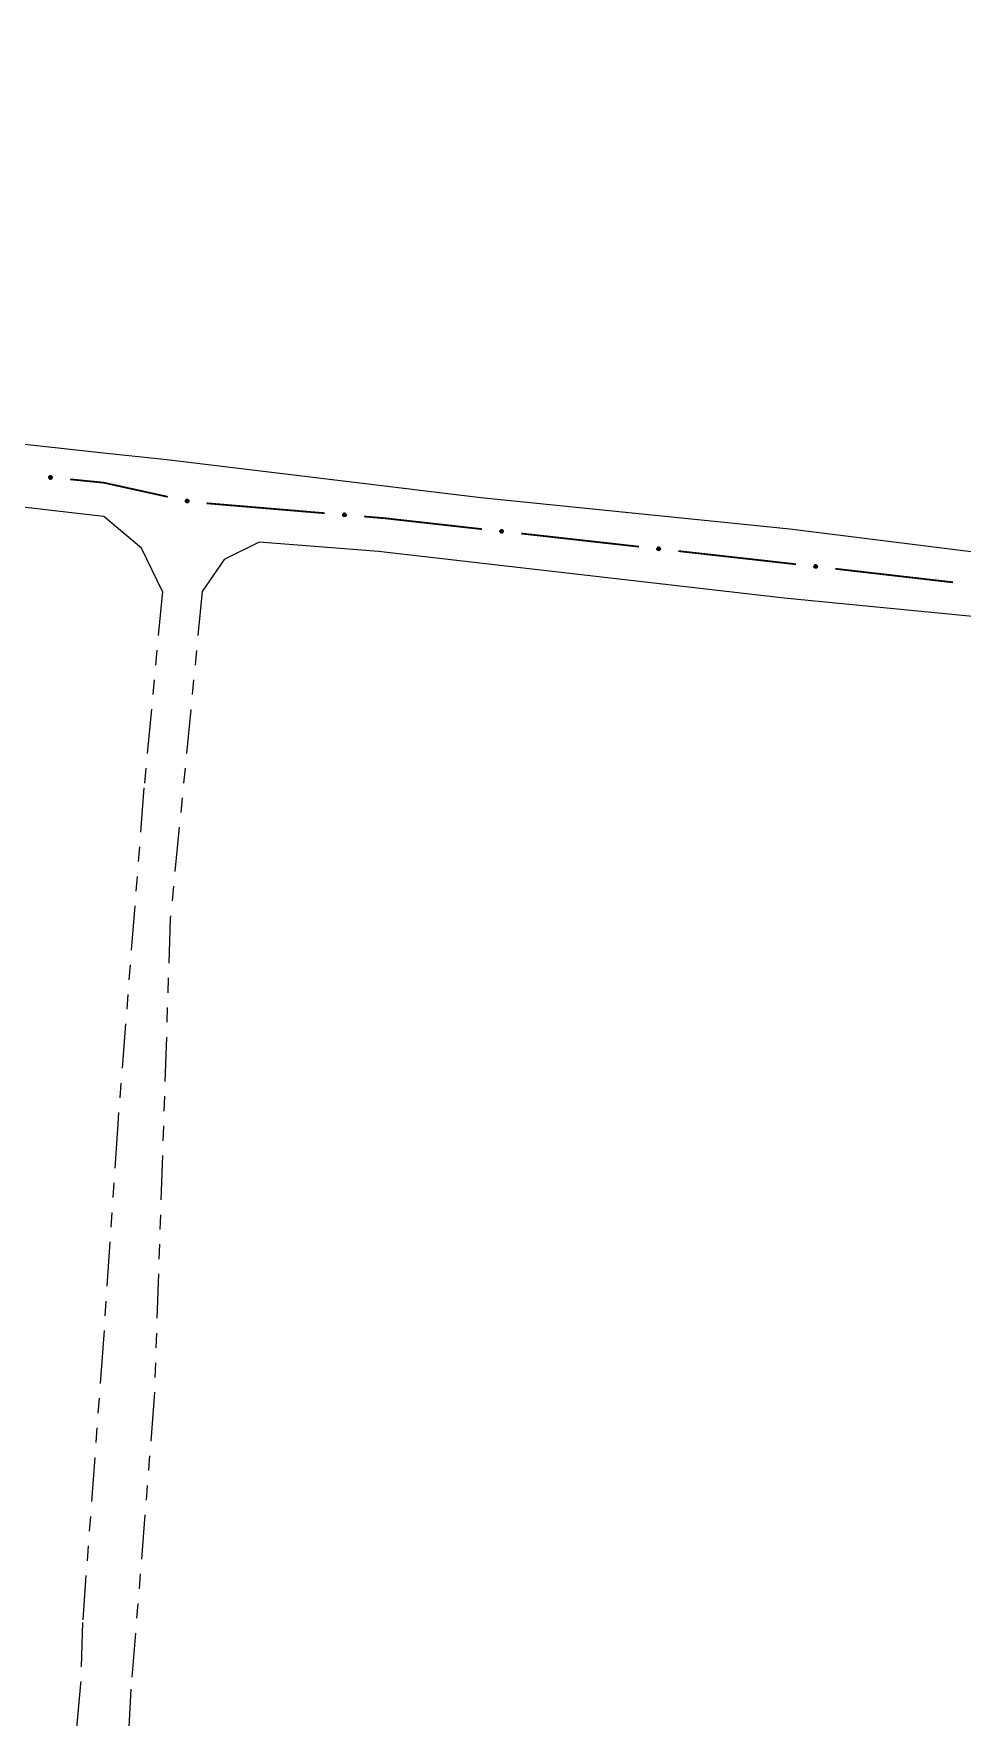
# Model space of a CAD drawing. Extents: x 211453 to 215163, y 4877397 to 4881305.
# Drawn here: x 212746 to 212840, y 4878663.6 to 4878834.1 of the extents above; entities that cross this region are included whole.
import ezdxf

# ---------------------------------------------------------------- set-up
doc = ezdxf.new("R2010")
doc.units = 0
doc.header["$LTSCALE"] = 1.5
doc.header["$MEASUREMENT"] = 0
doc.linetypes.add('TRACO_25', pattern=[8, 3, -1, 1, -1, 1, -1])
for name, color, linetype in [('SV-EIXO-ROD-ESTR', 7, 'CONTINUOUS'), ('SV-EST-MUNIC-PAV', 20, 'CONTINUOUS'), ('SV-RUA-NAO-PAV', 7, 'CONTINUOUS')]:
    doc.layers.add(name, color=color, linetype=linetype)

msp = doc.modelspace()

# ---------------------------------------------------------------- linework, layer by layer
at = {"layer": 'SV-EIXO-ROD-ESTR'}
for points in [[(212747.534623, 4878789.318111), (212747.572024, 4878789.349626), (212747.610612, 4878789.369064), (212747.647463, 4878789.376012), (212747.681629, 4878789.373661), (212747.716311, 4878789.367319), (212747.749866, 4878789.353211), (212747.783641, 4878789.329303), (212747.815519, 4878789.292006), (212747.832833, 4878789.251167), (212747.841578, 4878789.215403), (212747.841178, 4878789.179636), (212747.834452, 4878789.146048), (212747.818645, 4878789.111677), (212747.794082, 4878789.077686), (212747.755803, 4878789.046539), (212747.717841, 4878789.027743), (212747.68202, 4878789.021958), (212747.646065, 4878789.022588), (212747.610736, 4878789.029486), (212747.577876, 4878789.043525), (212747.543697, 4878789.068318), (212747.513456, 4878789.106507), (212747.494277, 4878789.144155), (212747.48799, 4878789.179885), (212747.489407, 4878789.215269), (212747.495345, 4878789.250132), (212747.508123, 4878789.284454), (212747.534623, 4878789.318111)], [(212761.615771, 4878786.656449), (212761.574935, 4878786.629533), (212761.534335, 4878786.614751), (212761.496923, 4878786.612167), (212761.463269, 4878786.618505), (212761.429569, 4878786.628867), (212761.397897, 4878786.64681), (212761.367156, 4878786.674511), (212761.339868, 4878786.715285), (212761.327458, 4878786.757871), (212761.322963, 4878786.794413), (212761.327551, 4878786.829887), (212761.338165, 4878786.862456), (212761.357891, 4878786.894739), (212761.386268, 4878786.925618), (212761.427932, 4878786.952065), (212761.467835, 4878786.966284), (212761.504087, 4878786.967832), (212761.53972, 4878786.962994), (212761.573998, 4878786.952003), (212761.604986, 4878786.934211), (212761.636025, 4878786.905584), (212761.661583, 4878786.864116), (212761.67622, 4878786.82448), (212761.678277, 4878786.788259), (212761.672724, 4878786.753285), (212761.662742, 4878786.719358), (212761.646031, 4878786.68677), (212761.615771, 4878786.656449)], [(212777.568218, 4878785.276031), (212777.531311, 4878785.243939), (212777.493029, 4878785.223904), (212777.45629, 4878785.216384), (212777.422092, 4878785.218204), (212777.387316, 4878785.224007), (212777.353545, 4878785.237592), (212777.319403, 4878785.260974), (212777.28695, 4878785.29777), (212777.269004, 4878785.338336), (212777.259705, 4878785.373959), (212777.259549, 4878785.409728), (212777.265752, 4878785.443417), (212777.281024, 4878785.47803), (212777.305057, 4878785.512398), (212777.342847, 4878785.544135), (212777.380513, 4878785.563519), (212777.416239, 4878785.56986), (212777.452199, 4878785.569788), (212777.487632, 4878785.563439), (212777.520705, 4878785.549912), (212777.555265, 4878785.525652), (212777.586096, 4878785.487938), (212777.605858, 4878785.450592), (212777.612698, 4878785.414964), (212777.611831, 4878785.379563), (212777.606435, 4878785.344612), (212777.594192, 4878785.310096), (212777.568218, 4878785.276031)], [(212793.476513, 4878783.604716), (212793.438736, 4878783.573653), (212793.399917, 4878783.554681), (212793.362985, 4878783.548176), (212793.32885, 4878783.550937), (212793.294247, 4878783.557695), (212793.260863, 4878783.572206), (212793.227378, 4878783.596519), (212793.195952, 4878783.634196), (212793.17913, 4878783.67524), (212793.170815, 4878783.711106), (212793.171645, 4878783.746866), (212793.178774, 4878783.780371), (212793.194993, 4878783.81455), (212793.219963, 4878783.848243), (212793.258614, 4878783.878927), (212793.296799, 4878783.897266), (212793.332686, 4878783.90262), (212793.368631, 4878783.901558), (212793.403875, 4878783.894235), (212793.436564, 4878783.879802), (212793.470442, 4878783.8546), (212793.500222, 4878783.816051), (212793.518948, 4878783.778174), (212793.524804, 4878783.742372), (212793.522962, 4878783.707007), (212793.516605, 4878783.672218), (212793.503416, 4878783.638053), (212793.476513, 4878783.604716)], [(212809.377358, 4878781.826193), (212809.339581, 4878781.795129), (212809.300761, 4878781.776157), (212809.263829, 4878781.769652), (212809.229695, 4878781.772413), (212809.195092, 4878781.779172), (212809.161708, 4878781.793682), (212809.128223, 4878781.817995), (212809.096796, 4878781.855672), (212809.079974, 4878781.896716), (212809.071659, 4878781.932583), (212809.07249, 4878781.968342), (212809.079618, 4878782.001847), (212809.095838, 4878782.036026), (212809.120808, 4878782.069719), (212809.159458, 4878782.100403), (212809.197643, 4878782.118742), (212809.233531, 4878782.124096), (212809.269476, 4878782.123034), (212809.30472, 4878782.115711), (212809.337408, 4878782.101278), (212809.371287, 4878782.076076), (212809.401066, 4878782.037527), (212809.419792, 4878781.999651), (212809.425649, 4878781.963848), (212809.423806, 4878781.928484), (212809.41745, 4878781.893695), (212809.40426, 4878781.859529), (212809.377358, 4878781.826193)], [(212825.276856, 4878780.038943), (212825.238979, 4878780.008002), (212825.200099, 4878779.989154), (212825.163146, 4878779.982768), (212825.129021, 4878779.985639), (212825.094439, 4878779.992509), (212825.061102, 4878780.007127), (212825.027696, 4878780.031547), (212824.99639, 4878780.069325), (212824.9797, 4878780.110423), (212824.971501, 4878780.146316), (212824.972446, 4878780.182072), (212824.979682, 4878780.215554), (212824.996012, 4878780.249681), (212825.02109, 4878780.283294), (212825.059839, 4878780.313853), (212825.098083, 4878780.332069), (212825.133987, 4878780.337308), (212825.169929, 4878780.33613), (212825.205149, 4878780.328694), (212825.237791, 4878780.314156), (212825.271588, 4878780.288845), (212825.301244, 4878780.2502), (212825.319848, 4878780.212264), (212825.325589, 4878780.176442), (212825.323633, 4878780.141084), (212825.317164, 4878780.106316), (212825.303865, 4878780.072193), (212825.276856, 4878780.038943)]]:
    msp.add_lwpolyline(points, close=True, dxfattribs=at)
for points in [[(212747.48799, 4878789.179885), (212747.841178, 4878789.179636)], [(212747.489407, 4878789.215269), (212747.841578, 4878789.215403)], [(212747.491241, 4878789.19689), (212747.839369, 4878789.195094)], [(212747.494277, 4878789.144155), (212747.834452, 4878789.146048)], [(212747.494511, 4878789.16091), (212747.834762, 4878789.162643)], [(212747.495345, 4878789.250132), (212747.832833, 4878789.251167)], [(212747.496254, 4878789.233415), (212747.832432, 4878789.235553)], [(212747.505927, 4878789.124119), (212747.821738, 4878789.128287)], [(212747.506427, 4878789.266683), (212747.819658, 4878789.27248)], [(212747.508123, 4878789.284454), (212747.815519, 4878789.292006)], [(212747.513456, 4878789.106507), (212747.818645, 4878789.111677)], [(212747.522031, 4878789.299409), (212747.795886, 4878789.309132)], [(212747.532549, 4878789.088554), (212747.803283, 4878789.094474)], [(212747.534623, 4878789.318111), (212747.783641, 4878789.329303)], [(212747.543697, 4878789.068318), (212747.794082, 4878789.077686)], [(212747.555693, 4878789.334449), (212747.759353, 4878789.341571)], [(212747.566502, 4878789.057743), (212747.767177, 4878789.06242)], [(212747.572024, 4878789.349626), (212747.749866, 4878789.353211)], [(212747.577876, 4878789.043525), (212747.755803, 4878789.046539)], [(212747.593973, 4878789.360801), (212747.724182, 4878789.360162)], [(212747.598687, 4878789.036708), (212747.730389, 4878789.037291)], [(212747.610612, 4878789.369064), (212747.716311, 4878789.367319)], [(212747.610736, 4878789.029486), (212747.717841, 4878789.027743)], [(212761.672724, 4878786.753285), (212761.322963, 4878786.794413)], [(212761.662742, 4878786.719358), (212761.327458, 4878786.757871)], [(212761.673056, 4878786.771753), (212761.327536, 4878786.814324)], [(212761.678277, 4878786.788259), (212761.327551, 4878786.829887)], [(212761.663799, 4878786.736066), (212761.329685, 4878786.773331)], [(212761.674025, 4878786.807867), (212761.335913, 4878786.846012)], [(212761.649798, 4878786.704219), (212761.338045, 4878786.735162)], [(212761.67622, 4878786.82448), (212761.338165, 4878786.862456)], [(212761.646031, 4878786.68677), (212761.339868, 4878786.715285)], [(212761.666998, 4878786.845743), (212761.352873, 4878786.878605)], [(212761.630467, 4878786.673547), (212761.357358, 4878786.695977)], [(212761.661583, 4878786.864116), (212761.357891, 4878786.894739)], [(212761.615771, 4878786.656449), (212761.367156, 4878786.674511)], [(212761.644725, 4878786.884182), (212761.375163, 4878786.910023)], [(212761.636025, 4878786.905584), (212761.386268, 4878786.925618)], [(212761.592932, 4878786.642692), (212761.389839, 4878786.659481)], [(212761.574935, 4878786.629533), (212761.397897, 4878786.64681)], [(212761.614616, 4878786.918759), (212761.414776, 4878786.937626)], [(212761.551827, 4878786.621006), (212761.42259, 4878786.636897)], [(212761.604986, 4878786.934211), (212761.427932, 4878786.952065)], [(212761.534335, 4878786.614751), (212761.429569, 4878786.628867)], [(212761.585117, 4878786.94342), (212761.454254, 4878786.958272)], [(212761.573998, 4878786.952003), (212761.467835, 4878786.966284)], [(212777.612698, 4878785.414964), (212777.259549, 4878785.409728)], [(212777.611831, 4878785.379563), (212777.259705, 4878785.373959)], [(212777.609712, 4878785.397911), (212777.261598, 4878785.3943)], [(212777.605884, 4878785.433835), (212777.2657, 4878785.42682)], [(212777.605858, 4878785.450592), (212777.265752, 4878785.443417)], [(212777.606435, 4878785.344612), (212777.269004, 4878785.338336)], [(212777.605267, 4878785.361313), (212777.269162, 4878785.353954)], [(212777.593898, 4878785.470445), (212777.278189, 4878785.461373)], [(212777.586096, 4878785.487938), (212777.281024, 4878785.47803)], [(212777.595612, 4878785.327891), (212777.282508, 4878785.31723)], [(212777.594192, 4878785.310096), (212777.28695, 4878785.29777)], [(212777.566726, 4878785.505593), (212777.296117, 4878785.495469)], [(212777.555265, 4878785.525652), (212777.305057, 4878785.512398)], [(212777.580518, 4878785.294926), (212777.306846, 4878785.280951)], [(212777.568218, 4878785.276031), (212777.319403, 4878785.260974)], [(212777.532299, 4878785.535872), (212777.331721, 4878785.52808)], [(212777.520705, 4878785.549912), (212777.342847, 4878785.544135)], [(212777.547404, 4878785.259367), (212777.343879, 4878785.249084)], [(212777.531311, 4878785.243939), (212777.353545, 4878785.237592)], [(212777.499791, 4878785.556405), (212777.368114, 4878785.553777)], [(212777.509537, 4878785.232424), (212777.379335, 4878785.231041)], [(212777.487632, 4878785.563439), (212777.380513, 4878785.563519)], [(212777.493029, 4878785.223904), (212777.387316, 4878785.224007)], [(212793.522962, 4878783.707007), (212793.170815, 4878783.711106)], [(212793.524804, 4878783.742372), (212793.171645, 4878783.746866)], [(212793.521349, 4878783.725407), (212793.173268, 4878783.731387)], [(212793.518512, 4878783.761423), (212793.178264, 4878783.763781)], [(212793.518948, 4878783.778174), (212793.178774, 4878783.780371)], [(212793.516605, 4878783.672218), (212793.17913, 4878783.67524)], [(212793.515898, 4878783.688945), (212793.179718, 4878783.690848)], [(212793.507539, 4878783.798349), (212793.1917, 4878783.797977)], [(212793.505325, 4878783.655802), (212793.192047, 4878783.65377)], [(212793.500222, 4878783.816051), (212793.194993, 4878783.81455)], [(212793.503416, 4878783.638053), (212793.195952, 4878783.634196)], [(212793.481346, 4878783.834232), (212793.210561, 4878783.831567)], [(212793.489329, 4878783.623265), (212793.215376, 4878783.616835)], [(212793.470442, 4878783.8546), (212793.219963, 4878783.848243)], [(212793.476513, 4878783.604716), (212793.227378, 4878783.596519)], [(212793.447766, 4878783.865448), (212793.24705, 4878783.863184)], [(212793.455248, 4878783.588632), (212793.251517, 4878783.583959)], [(212793.436564, 4878783.879802), (212793.258614, 4878783.878927)], [(212793.438736, 4878783.573653), (212793.260863, 4878783.572206)], [(212793.415836, 4878783.886869), (212793.284137, 4878783.88787)], [(212793.416654, 4878783.562742), (212793.286462, 4878783.564947)], [(212793.399917, 4878783.554681), (212793.294247, 4878783.557695)], [(212793.403875, 4878783.894235), (212793.296799, 4878783.897266)], [(212809.423806, 4878781.928484), (212809.071659, 4878781.932583)], [(212809.425649, 4878781.963848), (212809.07249, 4878781.968342)], [(212809.422193, 4878781.946883), (212809.074112, 4878781.952864)], [(212809.419357, 4878781.9829), (212809.079109, 4878781.985258)], [(212809.419792, 4878781.999651), (212809.079618, 4878782.001847)], [(212809.41745, 4878781.893695), (212809.079974, 4878781.896716)], [(212809.416742, 4878781.910421), (212809.080562, 4878781.912325)], [(212809.408384, 4878782.019826), (212809.092545, 4878782.019454)], [(212809.40617, 4878781.877278), (212809.092892, 4878781.875247)], [(212809.401066, 4878782.037527), (212809.095838, 4878782.036026)], [(212809.40426, 4878781.859529), (212809.096796, 4878781.855672)], [(212809.38219, 4878782.055708), (212809.111405, 4878782.053043)], [(212809.390173, 4878781.844741), (212809.116221, 4878781.838311)], [(212809.371287, 4878782.076076), (212809.120808, 4878782.069719)], [(212809.377358, 4878781.826193), (212809.128223, 4878781.817995)], [(212809.34861, 4878782.086925), (212809.147894, 4878782.08466)], [(212809.356093, 4878781.810109), (212809.152362, 4878781.805435)], [(212809.337408, 4878782.101278), (212809.159458, 4878782.100403)], [(212809.339581, 4878781.795129), (212809.161708, 4878781.793682)], [(212809.31668, 4878782.108346), (212809.184981, 4878782.109346)], [(212809.317498, 4878781.784219), (212809.187307, 4878781.786423)], [(212809.300761, 4878781.776157), (212809.195092, 4878781.779172)], [(212809.30472, 4878782.115711), (212809.197643, 4878782.118742)], [(212825.323633, 4878780.141084), (212824.971501, 4878780.146316)], [(212825.325589, 4878780.176442), (212824.972446, 4878780.182072)], [(212825.322079, 4878780.159489), (212824.974019, 4878780.166589)], [(212825.319358, 4878780.195514), (212824.97912, 4878780.198966)], [(212825.319848, 4878780.212264), (212824.979682, 4878780.215554)], [(212825.317164, 4878780.106316), (212824.9797, 4878780.110423)], [(212825.316511, 4878780.123045), (212824.980339, 4878780.126029)], [(212825.305832, 4878780.089936), (212824.992549, 4878780.088912)], [(212825.308504, 4878780.232475), (212824.992666, 4878780.233119)], [(212825.301244, 4878780.2502), (212824.996012, 4878780.249681)], [(212825.303865, 4878780.072193), (212824.99639, 4878780.069325)], [(212825.282426, 4878780.268442), (212825.011634, 4878780.266648)], [(212825.289731, 4878780.057451), (212825.015759, 4878780.051902)], [(212825.271588, 4878780.288845), (212825.02109, 4878780.283294)], [(212825.276856, 4878780.038943), (212825.027696, 4878780.031547)], [(212825.248947, 4878780.299766), (212825.048225, 4878780.298148)], [(212825.255539, 4878780.022928), (212825.051794, 4878780.01891)], [(212825.237791, 4878780.314156), (212825.059839, 4878780.313853)], [(212825.238979, 4878780.008002), (212825.061102, 4878780.007127)], [(212825.217086, 4878780.32129), (212825.085391, 4878780.322714)], [(212825.216862, 4878779.997162), (212825.086678, 4878779.999785)], [(212825.200099, 4878779.989154), (212825.094439, 4878779.992509)], [(212825.205149, 4878780.328694), (212825.098083, 4878780.332069)]]:
    msp.add_lwpolyline(points, dxfattribs=at)
at = {"layer": 'SV-EIXO-ROD-ESTR', "const_width": 0.18}
for points in [[(212749.656808, 4878788.995913), (212752.64201, 4878788.698304)], [(212752.64201, 4878788.698304), (212753.035486, 4878788.659077)], [(212753.686406, 4878788.515705), (212753.035486, 4878788.659077)], [(212759.545951, 4878787.225071), (212753.686406, 4878788.515705)], [(212775.441285, 4878785.565234), (212763.483431, 4878786.570096)], [(212781.46292, 4878785.059213), (212779.427236, 4878785.23028)], [(212782.414129, 4878784.952821), (212781.46292, 4878785.059213)], [(212791.358354, 4878783.952401), (212782.414129, 4878784.952821)], [(212807.259198, 4878782.173878), (212795.333565, 4878783.50777)], [(212822.563675, 4878780.462059), (212811.23441, 4878781.729247)], [(212823.159825, 4878780.393438), (212822.563675, 4878780.462059)], [(212839.054869, 4878778.563792), (212827.133586, 4878779.936026)]]:
    msp.add_lwpolyline(points, dxfattribs=at)
at = {"layer": 'SV-EST-MUNIC-PAV', "linetype": 'Continuous'}
for points in [[(212753.030365, 4878791.657087, 16.062305), (212729.048957, 4878794.278973, 16.062305), (212681.822121, 4878799.691908, 16.043388), (212646.306926, 4878803.680398, 16.043388), (212601.590604, 4878808.536963, 15.655581), (212549.542956, 4878814.910121, 14.974553), (212543.585071, 4878815.551132, 14.92726), (212423.672591, 4878828.90367, 13.511929), (212376.040595, 4878834.140977, 13.511929)], [(213263.686548, 4878732.29587, 13.328738), (213207.068261, 4878739.109329, 11.881556), (213169.632939, 4878743.051722, 11.891014), (213131.01752, 4878746.864238, 11.900473), (213109.834291, 4878749.875445, 11.862638), (213093.601702, 4878752.596291, 11.872097), (213064.847791, 4878754.98825, 12.326115), (213035.16353, 4878758.26012, 12.534206), (213008.129463, 4878761.911696, 13.149023), (212981.975483, 4878765.60319, 13.565206), (212960.492566, 4878767.374656, 13.990848), (212953.966217, 4878768.099198, 13.990848), (212936.699146, 4878770.016152, 14.785379), (212909.225251, 4878772.867916, 15.192104), (212884.591658, 4878775.789429, 15.58937), (212874.550046, 4878777.172959, 15.58937), (212851.986728, 4878780.281313, 15.844755), (212822.54238, 4878783.963085, 15.873131), (212806.239245, 4878785.615055, 15.901507), (212791.237964, 4878787.13511, 15.901507), (212785.402149, 4878787.836396, 15.901507), (212759.433311, 4878790.957053, 16.10014), (212753.030365, 4878791.657087, 16.062305)], [(212753.030119, 4878785.2426, 16.336607), (212707.69761, 4878790.471484, 16.336607), (212705.567788, 4878788.971947, 16.336607), (212704.478298, 4878786.702468, 16.336607)], [(212758.996971, 4878777.649609, 16.270397), (212756.885515, 4878782.018959, 16.260939), (212753.064187, 4878785.23867, 16.17581), (212753.030119, 4878785.2426, 16.336607)], [(213312.368635, 4878708.636267, 13.915178), (213312.070622, 4878711.45528, 13.915178), (213311.586484, 4878716.034932, 13.915178), (213306.484757, 4878720.164578, 13.83005), (213302.293785, 4878721.95459, 13.75438), (213246.545935, 4878727.558205, 12.87472), (213231.583873, 4878728.899206, 12.931472), (213201.369377, 4878732.801001, 12.420702), (213159.56323, 4878737.933535, 11.985601), (213121.477849, 4878741.825992, 11.985601), (213090.263031, 4878746.477729, 11.985601), (213050.597329, 4878750.880222, 12.316656), (213009.931408, 4878755.662727, 12.666629), (212966.915141, 4878760.735375, 13.858426), (212925.989364, 4878764.898019, 14.63404), (212887.473739, 4878769.490379, 15.192104), (212858.389368, 4878773.402078, 15.5137), (212821.964271, 4878776.944462, 15.873131), (212780.888316, 4878781.687009, 16.25148), (212768.786682, 4878782.647842, 16.298773), (212765.251834, 4878780.86579, 16.308231), (212763.03743, 4878777.639273, 16.431194)]]:
    msp.add_polyline3d(points, dxfattribs=at)
at = {"layer": 'SV-RUA-NAO-PAV', "linetype": 'TRACO_25'}
for points in [[(212763.03743, 4878777.639273, 14.70971), (212759.796306, 4878744.485821, 16.185268), (212758.179625, 4878696.055126, 16.062305), (212755.814638, 4878666.443393, 15.579911), (212753.438984, 4878624.689035, 15.362361), (212753.023613, 4878615.62026, 15.154269)], [(212758.996971, 4878777.649609, 15.892049), (212757.132307, 4878757.753533, 15.910966), (212754.471494, 4878723.720199, 15.873131), (212753.026922, 4878701.893946, 15.315067)], [(212753.026922, 4878701.893942, 15.315067), (212750.905175, 4878673.200063, 15.315067), (212750.716885, 4878666.991255, 15.315067), (212748.024415, 4878638.886801, 15.305609), (212746.602839, 4878608.092751, 15.163728), (212745.060929, 4878578.448493, 14.757003), (212743.716223, 4878558.912304, 14.359737), (212744.230122, 4878545.134869, 13.811132), (212743.232518, 4878536.136657, 13.83005), (212738.525518, 4878523.46945, 13.593582), (212723.073081, 4878495.264997, 13.404408), (212713.665648, 4878479.401482, 13.404408), (212710.541549, 4878473.269865, 13.404408), (212707.947404, 4878469.44067, 13.404408), (212702.097665, 4878465.153546, 13.413866), (212687.620323, 4878450.842069, 13.413866), (212685.535577, 4878448.781208, 13.413866), (212676.865982, 4878436.606883, 13.53683), (212673.13656, 4878421.524235, 13.726004), (212664.602593, 4878375.79036, 13.879364), (212657.756786, 4878334.31342, 13.859372)]]:
    msp.add_polyline3d(points, dxfattribs=at)

doc.saveas('drawing.dxf')
